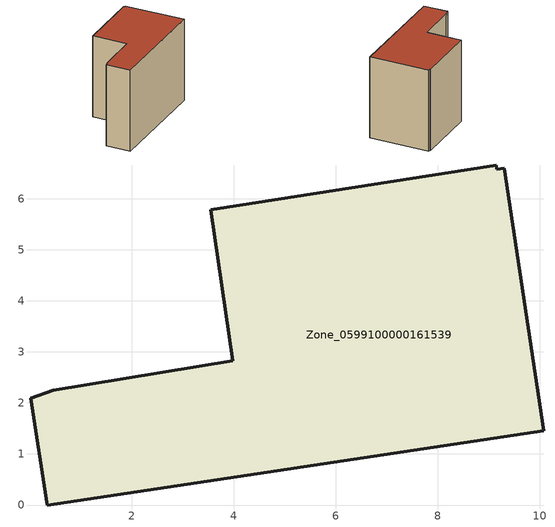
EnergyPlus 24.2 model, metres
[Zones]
Zone_0599100000161539
 floor ground (C_G): 0.34,0 0.02,2.09 0.46,2.25 3.98,2.83 3.55,5.79 9.14,6.67 9.16,6.58 9.3,6.6 10.07,1.46 z0
 wall outside (C_F): 9.14,6.67 3.55,5.79 3.98,2.83 0.46,2.25 0.02,2.09 0.34,0 10.07,1.46 9.3,6.6 9.16,6.58 9.14,6.67 z0:7.24
 roof outside (C_R): 0.02,2.09 0.34,0 10.07,1.46 9.3,6.6 9.16,6.58 9.14,6.67 3.55,5.79 3.98,2.83 0.46,2.25 z7.24
[BUILDING]
Pand.0599100000161539: North Axis=0; Terrain=City; Loads Convergence Tolerance Value=0.04; Temperature Convergence Tolerance Value=0.4; Solar Distribution=FullExterior; Maximum Number of Warmup Days=25; Minimum Number of Warmup Days=1
[Site:Location]
Rotterdam.The.Hague.AP_ZH_NLD Design_Conditions: Latitude=51.96; Longitude=4.45; Time Zone=1; Elevation=-4.5
[SITE:GROUNDTEMPERATURE:BUILDINGSURFACE]
18, 18, 18, 18, 18, 18, 18, 18, 18, 18, 18, 18
[MATERIAL] Thermal Absorptance=0.9; Solar Absorptance=0.7; Visible Absorptance=0.7
Name | Roughness | Thickness | Conductivity | Density | Specific Heat
G.TC.1946 | MediumSmooth | 0.15 | 1 | 540 | 1210
F.TC.1946 | Rough | 0.3 | 0.857143 | 1920 | 840
R.TC.1946 | MediumRough | 0.2 | 0.909091 | 1500 | 1000
[CONSTRUCTION]
C_G: G.TC.1946
C_F: F.TC.1946
C_R: R.TC.1946
[ZONE]
Zone_0599100000161539: Type=1; Multiplier=1; Ceiling Height=Autocalculate; Volume=Autocalculate; Floor Area=autocalculate; Part of Total Floor Area=Yes
[ZONEINFILTRATION:DESIGNFLOWRATE]
Infil_Zone_0599100000161539: Zone or ZoneList or Space or SpaceList=Zone_0599100000161539; Schedule=AlwaysOn; Design Flow Rate Calculation Method=Flow/Area; Flow Rate per Floor Area=0.003; Constant Term Coefficient=1; Temperature Term Coefficient=0; Velocity Term Coefficient=0; Velocity Squared Term Coefficient=0
[HVACTEMPLATE:ZONE:IDEALLOADSAIRSYSTEM]
Zone_0599100000161539: Maximum Heating Supply Air Temperature=50; Minimum Cooling Supply Air Temperature=13; Maximum Heating Supply Air Humidity Ratio=0.0156; Minimum Cooling Supply Air Humidity Ratio=0.0077; Heating Limit=NoLimit; Cooling Limit=NoLimit; Dehumidification Control Type=ConstantSensibleHeatRatio; Cooling Sensible Heat Ratio=0.7; Dehumidification Setpoint=60; Humidification Control Type=None; Humidification Setpoint=30; Outdoor Air Method=None; Outdoor Air Flow Rate per Person=0.00944; Outdoor Air Flow Rate per Zone Floor Area=0; Outdoor Air Flow Rate per Zone=0; Demand Controlled Ventilation Type=None; Outdoor Air Economizer Type=NoEconomizer; Heat Recovery Type=None; Sensible Heat Recovery Effectiveness=0.7; Latent Heat Recovery Effectiveness=0.65
[ZONECONTROL:THERMOSTAT]
ThermostatControl_Zone_0599100000161539: Zone or ZoneList=Zone_0599100000161539; Control Type Schedule=DualSetpointControlType; Control 1=Thermostat_Zone_0599100000161539; Temperature Difference Between Cutout And Setpoint=0
[THERMOSTATSETPOINT:DUALSETPOINT]
Thermostat_Zone_0599100000161539: Heating Setpoint Temperature Schedule=HeatingSetpoint_Zone_0599100000161539; Cooling Setpoint Temperature Schedule=CoolingSetpoint_Zone_0599100000161539
[SCHEDULE:COMPACT]
HeatingSetpoint_Zone_0599100000161539: Through: 12/31, For: AllDays, Until: 24:00, 21
CoolingSetpoint_Zone_0599100000161539: Through: 12/31, For: AllDays, Until: 24:00, 24
DualSetpointControlType: Through: 12/31, For: AllDays, Until: 24:00, 4
AlwaysOn: Through: 12/31, For: AllDays, Until: 24:00, 1
